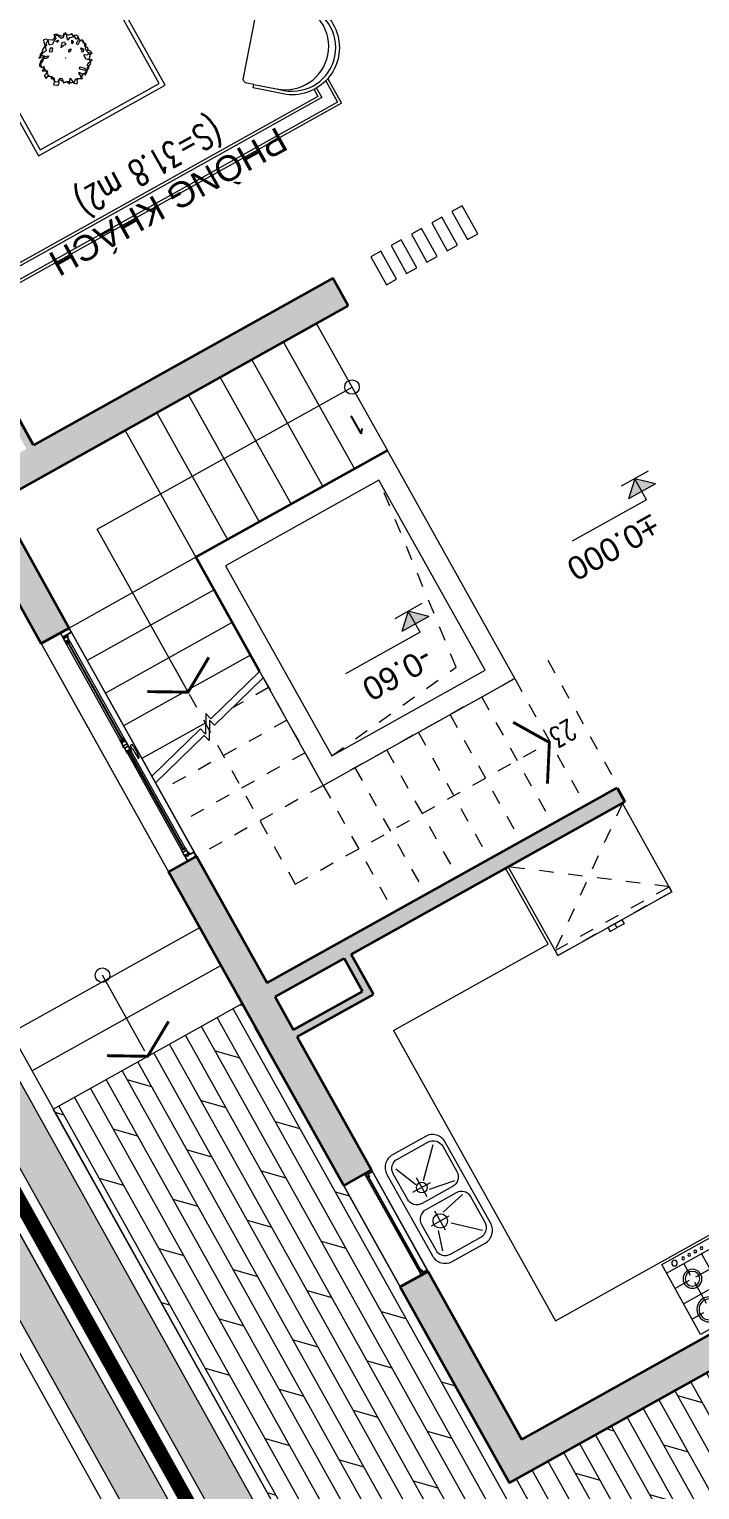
# Model space of a CAD drawing. Header units: millimetres. Extents: x 567980 to 569372, y 2065777 to 2066674.
# Drawn here: x 568976.06 to 568980.68, y 2066348.07 to 2066358.12 of the extents above; entities that cross this region are included whole.
import ezdxf
from ezdxf.enums import TextEntityAlignment as Align

# ---------------------------------------------------------------- set-up
doc = ezdxf.new("R2010")
doc.units = ezdxf.units.MM
for name, pattern in [('CENTER', [3, 1.5, -0.5, 0.5, -0.5]), ('DASHED2', [0.375, 0.25, -0.125]), ('HIDDEN', [0.75, 0.5, -0.25])]:
    doc.linetypes.add(name, pattern=pattern)
for name, color, linetype, lineweight in [('A-DIM', 251, 'Continuous', 15), ('A-HATCH', 251, 'Continuous', 5), ('A-KY HIEU', 34, 'Continuous', 20), ('A-TEXT', 7, 'Continuous', 18), ('A-TUONG', 255, 'Continuous', 35), ('boDnv', 54, 'Continuous', 25), ('E- CHU THICH', 162, 'Continuous', 13), ('E- RANH GIOI', 1, 'CENTER', 13), ('E- THAY', 9, 'Continuous', 20), ('E-Khuat', 251, 'DASHED2', 13), ('E-Manh', 251, 'Continuous', 13), ('E-NoiThat', 32, 'Continuous', 9), ('i_Cay', 114, 'Continuous', 13), ('i_Hatch', 250, 'Continuous', 13), ('i_ThietBi', 32, 'Continuous', 13), ('LD-CUA', 146, 'Continuous', 13), ('LD-THAY', 9, 'Continuous', 13)]:
    doc.layers.add(name, color=color, linetype=linetype, lineweight=lineweight)
doc.layers.add('ChiaLo', color=128, linetype='CENTER')
doc.layers.add('loKBT', color=42, linetype='Continuous')
doc.styles.add('A1-arial', font='arial.ttf')
doc.styles.add('AA - Arial - Regular', font='arial.ttf', dxfattribs={"height": 250})
doc.styles.add('Dim roman', font='romans.shx', dxfattribs={"width": 0.7})

# ---------------------------------------------------------------- blocks, each defined once
blk = doc.blocks.new('NEN')
at = {"layer": 'ChiaLo', "ltscale": 5}
blk.add_lwpolyline([(271.39, -8.819), (290.881, -43.749)], dxfattribs=at)
at = {"layer": 'loKBT'}
for points in [[(282.305, -2.728), (271.39, -8.819), (281.135, -26.284), (292.051, -20.193)], [(271.39, -8.819), (260.474, -14.91), (270.219, -32.375), (281.135, -26.284)]]:
    blk.add_lwpolyline(points, close=True, dxfattribs=at)
blk = doc.blocks.new('BT-01')
at = {"layer": 'loKBT'}
for points in [[(7858502, 979869), (7846008, 979875), (7845999, 959885), (7858492, 959879)], [(7870995, 979863), (7858502, 979869), (7858492, 959879), (7870986, 959873)]]:
    blk.add_lwpolyline(points, close=True, dxfattribs=at)
blk = doc.blocks.new('A$C395E768C')
at = {"layer": 'i_ThietBi'}
for p, q in [((-125, -65.8), (-125, 0)), ((0, -438.6), (0, 0)), ((125, -85.5), (125, 0)), ((-168.9, -109.6), (-250, -109.6)), ((-125, -304.8), (-125, -153.5)), ((100.9, -109.6), (-81.1, -109.6)), ((125, -285.1), (125, -133.8)), ((149.1, -109.6), (250, -109.6)), ((-250, -219.3), (250, -219.3)), ((-149.1, -328.9), (-250, -328.9)), ((-125, -353.1), (-125, -438.6)), ((-100.9, -328.9), (81.1, -328.9)), ((168.9, -328.9), (250, -328.9)), ((-250, -438.6), (250, -438.6)), ((125, -372.8), (125, -438.6))]:
    blk.add_line(p, q, dxfattribs=at)
blk.add_lwpolyline([(250, -500), (250, 0), (-250, 0), (-250, -500)], close=True, dxfattribs=at)
for centre, radius in [((-125, -109.6), 78.9), ((-125, -109.6), 65.8), ((125, -109.6), 59.2), ((125, -109.6), 46.1), ((-125, -328.9), 59.2), ((125, -328.9), 78.9), ((125, -328.9), 65.8), ((-125, -328.9), 46.1), ((-175.4, -469.3), 17.5), ((-114, -469.3), 8.77), ((-70.2, -469.3), 8.77), ((-26.3, -469.3), 8.77), ((17.5, -469.3), 8.77)]:
    blk.add_circle(centre, radius, dxfattribs=at)
blk = doc.blocks.new('A$C33A8190A')
at = {"layer": 'i_ThietBi', "linetype": 'HIDDEN'}
for p, q in [((-900, 40), (0, 700)), ((-900, 700), (0, 40))]:
    blk.add_line(p, q, dxfattribs=at)
at = {"layer": 'i_ThietBi'}
blk.add_lwpolyline([(-900, 700), (0, 700), (0, 0), (-900, 0)], close=True, dxfattribs=at)
at = {"layer": 'i_ThietBi', "linetype": 'HIDDEN'}
for points in [[(-900, 0), (0, 0), (0, 40), (-900, 40)], [(-450, 0), (-505, 0), (-505, -31), (-450, -31)], [(-395, 0), (-395, -31), (-450, -31), (-450, 0)]]:
    blk.add_lwpolyline(points, close=True, dxfattribs=at)
blk = doc.blocks.new('kkkk')
h = blk.add_hatch(color=250)
edge = h.paths.add_edge_path()
edge.add_line((333059, 105337), (333060, 105337))
edge.add_line((333060, 105337), (333060, 105342))
edge.add_line((333060, 105342), (333062, 105342))
edge.add_line((333062, 105342), (333062, 105372))
edge.add_line((333062, 105372), (333028, 105372))
edge.add_line((333028, 105372), (333028, 105387))
edge.add_line((333028, 105387), (333022, 105387))
edge.add_line((333022, 105387), (333022, 105384))
edge.add_line((333022, 105384), (333024, 105384))
edge.add_line((333024, 105384), (333024, 105385))
edge.add_line((333024, 105385), (333026, 105385))
edge.add_line((333026, 105385), (333026, 105378))
edge.add_line((333026, 105378), (333024, 105378))
edge.add_line((333024, 105378), (333024, 105380))
edge.add_line((333024, 105380), (333022, 105380))
edge.add_line((333022, 105380), (333022, 105377))
edge.add_line((333022, 105377), (333026, 105377))
edge.add_line((333026, 105377), (333026, 105372))
edge.add_line((333026, 105372), (332992, 105372))
edge.add_line((332992, 105372), (332992, 105342))
edge.add_line((332992, 105342), (332993, 105342))
edge.add_line((332993, 105342), (332993, 105337))
edge.add_line((332993, 105337), (332995, 105337))
edge.add_line((332995, 105337), (332995, 105342))
edge.add_line((332995, 105342), (333002, 105342))
edge.add_line((333002, 105342), (333002, 105343))
edge.add_line((333002, 105343), (332993, 105343))
edge.add_line((332993, 105343), (332993, 105370))
edge.add_line((332993, 105370), (333007, 105370))
edge.add_arc((333010, 105368), 3.97, 141.5226, 210)
edge.add_line((333007, 105366), (333008, 105366))
edge.add_arc((333010, 105368), 2.47, -390, -150, ccw=False)
edge.add_line((333012, 105366), (333013, 105366))
edge.add_arc((333010, 105368), 3.97, -30, 38.4774)
edge.add_line((333013, 105370), (333040, 105370))
edge.add_arc((333044, 105368), 3.97, 141.5226, 210)
edge.add_line((333040, 105366), (333041, 105366))
edge.add_arc((333044, 105368), 2.47, -390, -150, ccw=False)
edge.add_line((333046, 105366), (333047, 105366))
edge.add_arc((333044, 105368), 3.97, -30, 38.4774)
edge.add_line((333047, 105370), (333060, 105370))
edge.add_line((333060, 105370), (333060, 105343))
edge.add_line((333060, 105343), (333051, 105343))
edge.add_line((333051, 105343), (333051, 105342))
edge.add_line((333051, 105342), (333059, 105342))
edge.add_line((333059, 105342), (333059, 105337))
blk.add_lwpolyline([(333026, 105378), (333026, 105385), (333024, 105385), (333024, 105384), (333022, 105384), (333022, 105387), (333028, 105387), (333028, 105372), (333062, 105372), (333062, 105342), (333060, 105342), (333060, 105337), (333059, 105337), (333059, 105342), (333051, 105342), (333051, 105343), (333060, 105343), (333060, 105370), (333047, 105370, -0.30801), (333047, 105366), (333046, 105366, 1.732051), (333041, 105366), (333040, 105366, -0.30801), (333040, 105370), (333013, 105370, -0.30801), (333013, 105366), (333012, 105366, 1.732051), (333008, 105366), (333007, 105366, -0.30801), (333007, 105370), (332993, 105370), (332993, 105343), (333002, 105343), (333002, 105342), (332995, 105342), (332995, 105337), (332993, 105337), (332993, 105342), (332992, 105342), (332992, 105372), (333026, 105372), (333026, 105377), (333022, 105377), (333022, 105380), (333024, 105380), (333024, 105378)], format="xyb", close=True)
blk = doc.blocks.new('ccccc')
h = blk.add_hatch(color=250)
h.paths.add_polyline_path([(333034, 105325), (333084, 105325), (333084, 105327), (333078, 105327), (333078, 105354), (333084, 105354), (333084, 105355), (333034, 105355), (333034, 105347), (333036, 105347), (333036, 105354), (333052, 105354), (333052, 105327), (333036, 105327), (333036, 105334), (333034, 105334)])
h.paths.add_polyline_path([(333054, 105327), (333054, 105354), (333076, 105354), (333076, 105327)], flags=16)
for p, q in [((333034, 105347), (333036, 105347)), ((333052, 105354), (333052, 105327)), ((333054, 105354), (333054, 105327)), ((333076, 105354), (333076, 105327)), ((333078, 105354), (333078, 105327)), ((333084, 105355), (333084, 105354)), ((333034, 105334), (333036, 105334)), ((333084, 105327), (333084, 105325))]:
    blk.add_line(p, q)
for points in [[(333084, 105355), (333034, 105355), (333034, 105347)], [(333052, 105354), (333036, 105354), (333036, 105347)], [(333076, 105354), (333054, 105354)], [(333084, 105354), (333078, 105354)], [(333034, 105334), (333034, 105325), (333084, 105325)], [(333036, 105334), (333036, 105327), (333052, 105327)], [(333054, 105327), (333076, 105327)], [(333078, 105327), (333084, 105327)]]:
    blk.add_lwpolyline(points)
blk = doc.blocks.new('dasdsd')
at = {"linetype": 'HIDDEN', "ltscale": 0.05}
for p, q in [((-10, -16), (-10, 0)), ((10, 0), (-10, 0)), ((10, -16), (10, 0)), ((-16, -19), (-108, -23)), ((-10, -16), (-15, -19)), ((10, -16), (-10, -16))]:
    blk.add_line(p, q, dxfattribs=at)
for centre, radius, start, end in [((-106, -28), 5.22, 108.2433, 251.7567), ((-41, 287), 327, 258.1752, 278.8996), ((-16, -17), 1.95, 270, 297.1927), ((-10, -18), 1.95, 90, 117.1927), ((10, -26), 10.1, 270, 90)]:
    blk.add_arc(centre, radius, start, end, dxfattribs=at)
blk = doc.blocks.new('fffsf')
h = blk.add_hatch(color=250)
h.paths.add_polyline_path([(333184, 105396), (333134, 105396), (333134, 105394), (333140, 105394), (333140, 105367), (333134, 105367), (333134, 105364), (333119, 105364), (333119, 105361), (333135, 105361), (333135, 105366), (333184, 105366), (333184, 105374), (333182, 105374), (333182, 105367), (333166, 105367), (333166, 105394), (333182, 105394), (333182, 105387), (333184, 105387)])
h.paths.add_polyline_path([(333165, 105394), (333165, 105367), (333142, 105367), (333142, 105394)], flags=16)
for p, q in [((333134, 105396), (333134, 105394)), ((333140, 105394), (333140, 105367)), ((333142, 105394), (333142, 105367)), ((333165, 105394), (333165, 105367)), ((333166, 105394), (333166, 105367)), ((333184, 105387), (333182, 105387)), ((333184, 105374), (333182, 105374))]:
    blk.add_line(p, q)
for points in [[(333184, 105374), (333184, 105366), (333135, 105366), (333135, 105361), (333119, 105361)], [(333134, 105367), (333134, 105364), (333119, 105364), (333119, 105361)], [(333134, 105396), (333184, 105396), (333184, 105387)], [(333134, 105394), (333140, 105394)], [(333140, 105367), (333134, 105367)], [(333142, 105394), (333165, 105394)], [(333165, 105367), (333142, 105367)], [(333166, 105394), (333182, 105394), (333182, 105387)], [(333182, 105374), (333182, 105367), (333166, 105367)]]:
    blk.add_lwpolyline(points)
blk = doc.blocks.new('*U461')
for points in [[(88, 82), (88, 81), (77, 81), (77, 69), (88, 69), (88, 68, 0.240391), (91, 72), (80, 72), (80, 78), (91, 78, 0.240391)], [(847, 82), (847, 81), (858, 81), (858, 69), (847, 69), (847, 68, -0.240391), (844, 72), (855, 72), (855, 78), (844, 78, -0.240391)], [(953, 82), (953, 81), (942, 81), (942, 69), (953, 69), (953, 68, 0.240391), (956, 72), (945, 72), (945, 78), (956, 78, 0.240391)]]:
    blk.add_hatch(color=250).paths.add_polyline_path(points)
for p, q in [((35, 20), (1765, 20)), ((897, 90), (45, 90)), ((897, 90), (88, 90)), ((88, 60), (897, 60)), ((902, 90), (1712, 90)), ((1712, 60), (902, 60))]:
    blk.add_line(p, q)
for points in [[(88, 82), (88, 81), (77, 81), (77, 69), (88, 69), (88, 68, 0.240391), (91, 72), (80, 72), (80, 78), (91, 78, 0.240391)], [(847, 82), (847, 81), (858, 81), (858, 69), (847, 69), (847, 68, -0.240391), (844, 72), (855, 72), (855, 78), (844, 78, -0.240391)], [(953, 82), (953, 81), (942, 81), (942, 69), (953, 69), (953, 68, 0.240391), (956, 72), (945, 72), (945, 78), (956, 78, 0.240391)]]:
    blk.add_lwpolyline(points, format="xyb", close=True)
for points in [[(855, 72), (80, 72), (80, 78), (855, 78)], [(945, 72), (1720, 72), (1720, 78), (945, 78)]]:
    blk.add_lwpolyline(points, close=True)
at = {"rotation": 270}
blk.add_blockref('kkkk', (-105337, 333082), dxfattribs=at)
at = {"xscale": -1}
for name, p, rotation in [('ccccc', (333122, -105265), 359.9999999999902), ('fffsf', (-332231, 105456), 180.0000000001608), ('kkkk', (107137, 333082), 90)]:
    blk.add_blockref(name, p, dxfattribs=dict(at, rotation=rotation))
for p in [(-332187, -105265), (-331322, -105265)]:
    blk.add_blockref('ccccc', p)
at = {"xscale": -0.8000000000000002, "yscale": 0.8, "zscale": 0.8}
blk.add_blockref('dasdsd', (927, 60), dxfattribs=at)
blk = doc.blocks.new('cotxaytho')
at = {"layer": 'A-KY HIEU'}
h = blk.add_hatch(color=256, dxfattribs=at)
h.paths.add_polyline_path([(200, 188), (0, 188), (0, 0)])
h.paths.add_polyline_path([(0, 188), (-200, 188), (0, 0)])
for p, q in [((0, 312), (0, 0)), ((0, 312), (1100, 312)), ((-200, 188), (0, 0)), ((-200, 188), (200, 188)), ((-200, 0), (200, 0)), ((0, 0), (200, 188))]:
    blk.add_line(p, q, dxfattribs=at)
at = {"color": 6, "style": 'A1-arial'}
blk.add_attdef('-0.050', (35, 402), '', height=250, dxfattribs=at)
blk = doc.blocks.new('CR')
at = {"layer": 'i_ThietBi', "ltscale": 0.5}
for p, q in [((7158371, 838004), (7158534, 837855)), ((7158637, 837855), (7158679, 837993)), ((7158592, 837879), (7158592, 837729)), ((7158525, 837805), (7158664, 837805)), ((7158371, 837721), (7158545, 837763)), ((7158550, 837577), (7158368, 837611)), ((7158591, 837616), (7158591, 837466)), ((7158556, 837505), (7158379, 837322)), ((7158524, 837542), (7158663, 837542)), ((7158618, 837507), (7158685, 837345))]:
    blk.add_line(p, q, dxfattribs=at)
for points in [[(7158297, 837989), (7158297, 837347, 0.414214), (7158397, 837247), (7158657, 837247, 0.414214), (7158757, 837347), (7158757, 837989, 0.414214), (7158657, 838089), (7158397, 838089, 0.414214)], [(7158327, 837964), (7158327, 837764, 0.414214), (7158402, 837689), (7158642, 837689, 0.414214), (7158717, 837764), (7158717, 837964, 0.414214), (7158642, 838039), (7158402, 838039, 0.414214)], [(7158327, 837564, -0.414214), (7158402, 837639), (7158642, 837639, -0.414214), (7158717, 837564), (7158717, 837364, -0.414214), (7158642, 837289), (7158402, 837289, -0.414214), (7158327, 837364)]]:
    blk.add_lwpolyline(points, format="xyb", close=True, dxfattribs=at)
for centre, radius in [((7158592, 837805), 50), ((7158591, 837542), 37.5)]:
    blk.add_circle(centre, radius, dxfattribs=at)
blk = doc.blocks.new('sf2')
at = {"layer": 'E-NoiThat'}
for p, q in [((-123895509, 101808394), (-123895509, 101809394)), ((-123895479, 101808424), (-123895479, 101809364)), ((-123894539, 101809364), (-123894539, 101808424)), ((-123894509, 101809394), (-123894509, 101808394)), ((-123895054, 101809032), (-123895041, 101809048)), ((-123895041, 101809048), (-123895023, 101809057)), ((-123895036, 101809048), (-123895031, 101809059)), ((-123895033, 101809043), (-123895036, 101809048)), ((-123895031, 101809059), (-123895018, 101809067)), ((-123895023, 101809057), (-123895012, 101809057)), ((-123895018, 101809067), (-123895007, 101809070)), ((-123895012, 101809057), (-123894992, 101809044)), ((-123895007, 101809070), (-123895010, 101809048)), ((-123895010, 101809048), (-123895008, 101809044)), ((-123894982, 101809043), (-123894958, 101809060)), ((-123894958, 101809060), (-123894952, 101809055)), ((-123894953, 101809053), (-123894950, 101809068)), ((-123894947, 101809022), (-123894953, 101809053)), ((-123894952, 101809055), (-123894942, 101809050)), ((-123894950, 101809068), (-123894929, 101809076)), ((-123894942, 101809050), (-123894930, 101809045)), ((-123894930, 101809045), (-123894929, 101809032)), ((-123894929, 101809076), (-123894924, 101809060)), ((-123894924, 101809060), (-123894922, 101809053)), ((-123894922, 101809053), (-123894919, 101809031)), ((-123895165, 101808934), (-123895162, 101808944)), ((-123895162, 101808944), (-123895144, 101808946)), ((-123895157, 101808940), (-123895148, 101808946)), ((-123895148, 101808978), (-123895142, 101808993)), ((-123895144, 101808963), (-123895148, 101808978)), ((-123895148, 101808959), (-123895147, 101808961)), ((-123895148, 101808954), (-123895148, 101808959)), ((-123895148, 101808946), (-123895148, 101808954)), ((-123895147, 101808977), (-123895127, 101808970)), ((-123895147, 101808961), (-123895147, 101808977)), ((-123895134, 101808953), (-123895144, 101808963)), ((-123895144, 101808946), (-123895118, 101808930)), ((-123895142, 101808993), (-123895129, 101808998)), ((-123895126, 101808950), (-123895134, 101808953)), ((-123895129, 101808998), (-123895119, 101808992)), ((-123895127, 101808982), (-123895119, 101809006)), ((-123895127, 101808970), (-123895127, 101808982)), ((-123895116, 101808945), (-123895126, 101808950)), ((-123895124, 101809012), (-123895119, 101809016)), ((-123895119, 101809006), (-123895124, 101809012)), ((-123895119, 101809016), (-123895106, 101809017)), ((-123895119, 101808992), (-123895106, 101808994)), ((-123895118, 101808930), (-123895116, 101808945)), ((-123895106, 101809017), (-123895095, 101809018)), ((-123895106, 101808994), (-123895092, 101808999)), ((-123895103, 101808963), (-123895098, 101808976)), ((-123895092, 101808955), (-123895103, 101808963)), ((-123895098, 101808976), (-123895097, 101808978)), ((-123895097, 101808978), (-123895086, 101808960)), ((-123895095, 101809018), (-123895085, 101809029)), ((-123895092, 101808999), (-123895072, 101808993)), ((-123895086, 101808960), (-123895092, 101808955)), ((-123895087, 101809042), (-123895069, 101809043)), ((-123895085, 101809028), (-123895087, 101809042)), ((-123895085, 101809029), (-123895080, 101809032)), ((-123895080, 101809012), (-123895085, 101809028)), ((-123895080, 101809032), (-123895064, 101809037)), ((-123895075, 101808997), (-123895080, 101809012)), ((-123895072, 101808993), (-123895075, 101808997)), ((-123895069, 101809043), (-123895057, 101809022)), ((-123895064, 101809037), (-123895054, 101809032)), ((-123895057, 101809022), (-123895041, 101809024)), ((-123895052, 101808973), (-123895045, 101808992)), ((-123895034, 101808975), (-123895052, 101808973)), ((-123895045, 101808992), (-123895028, 101808995)), ((-123895041, 101809024), (-123895033, 101809043)), ((-123895007, 101808970), (-123895034, 101808975)), ((-123895028, 101808995), (-123895007, 101808970)), ((-123895014, 101809024), (-123895017, 101809017)), ((-123895017, 101809017), (-123895006, 101809014)), ((-123894999, 101809024), (-123895014, 101809024)), ((-123895008, 101809044), (-123894994, 101809036)), ((-123895006, 101809014), (-123894999, 101809024)), ((-123894994, 101809036), (-123894966, 101809017)), ((-123894992, 101809044), (-123894982, 101809043)), ((-123894966, 101809017), (-123894947, 101809022)), ((-123894957, 101808993), (-123894940, 101809002)), ((-123894941, 101808973), (-123894957, 101808993)), ((-123894925, 101808986), (-123894941, 101808973)), ((-123894940, 101809002), (-123894925, 101808986)), ((-123894929, 101809032), (-123894929, 101809030)), ((-123894929, 101809030), (-123894909, 101809028)), ((-123894919, 101809031), (-123894908, 101808999)), ((-123894909, 101809028), (-123894893, 101809021)), ((-123894908, 101808999), (-123894893, 101808999)), ((-123894865, 101808976), (-123894906, 101808962)), ((-123894906, 101808962), (-123894898, 101808955)), ((-123894898, 101808955), (-123894886, 101808953)), ((-123894893, 101809021), (-123894877, 101809003)), ((-123894893, 101808999), (-123894883, 101809002)), ((-123894886, 101808953), (-123894872, 101808960)), ((-123894883, 101809002), (-123894839, 101808980)), ((-123894857, 101808998), (-123894880, 101808975)), ((-123894880, 101808975), (-123894865, 101808959)), ((-123894877, 101809003), (-123894857, 101808998)), ((-123894872, 101808960), (-123894862, 101808965)), ((-123894839, 101808980), (-123894865, 101808976)), ((-123894865, 101808959), (-123894851, 101808949)), ((-123894862, 101808965), (-123894838, 101808956)), ((-123894851, 101808949), (-123894831, 101808941)), ((-123894838, 101808956), (-123894820, 101808937)), ((-123895175, 101808849), (-123895165, 101808862)), ((-123895175, 101808829), (-123895175, 101808849)), ((-123895171, 101808904), (-123895165, 101808915)), ((-123895162, 101808893), (-123895171, 101808904)), ((-123895170, 101808877), (-123895158, 101808891)), ((-123895160, 101808866), (-123895170, 101808877)), ((-123895166, 101808923), (-123895163, 101808929)), ((-123895162, 101808909), (-123895166, 101808923)), ((-123895158, 101808924), (-123895165, 101808934)), ((-123895165, 101808915), (-123895158, 101808924)), ((-123895165, 101808862), (-123895148, 101808871)), ((-123895163, 101808929), (-123895160, 101808935)), ((-123895163, 101808831), (-123895152, 101808856)), ((-123895158, 101808900), (-123895162, 101808909)), ((-123895150, 101808877), (-123895162, 101808893)), ((-123895160, 101808935), (-123895157, 101808940)), ((-123895152, 101808856), (-123895160, 101808866)), ((-123895158, 101808891), (-123895158, 101808900)), ((-123895148, 101808871), (-123895150, 101808877)), ((-123895124, 101808851), (-123895140, 101808840)), ((-123895132, 101808895), (-123895135, 101808891)), ((-123895135, 101808891), (-123895135, 101808878)), ((-123895135, 101808878), (-123895127, 101808869)), ((-123895127, 101808901), (-123895132, 101808895)), ((-123895123, 101808890), (-123895127, 101808901)), ((-123895127, 101808869), (-123895121, 101808871)), ((-123895123, 101808890), (-123895126, 101808886)), ((-123895121, 101808871), (-123895126, 101808886)), ((-123895119, 101808842), (-123895124, 101808851)), ((-123895048, 101808930), (-123895062, 101808929)), ((-123895062, 101808929), (-123895054, 101808916)), ((-123895054, 101808916), (-123895039, 101808916)), ((-123895039, 101808916), (-123895048, 101808930)), ((-123895002, 101808891), (-123895003, 101808891)), ((-123895002, 101808891), (-123895002, 101808893)), ((-123895002, 101808891), (-123895002, 101808890)), ((-123895002, 101808891), (-123895000, 101808891)), ((-123894839, 101808843), (-123894852, 101808827)), ((-123894816, 101808893), (-123894849, 101808876)), ((-123894849, 101808876), (-123894823, 101808855)), ((-123894826, 101808914), (-123894844, 101808912)), ((-123894844, 101808912), (-123894836, 101808904)), ((-123894839, 101808889), (-123894841, 101808869)), ((-123894841, 101808869), (-123894838, 101808839)), ((-123894834, 101808906), (-123894839, 101808889)), ((-123894831, 101808840), (-123894839, 101808843)), ((-123894836, 101808904), (-123894816, 101808893)), ((-123894825, 101808921), (-123894834, 101808906)), ((-123894831, 101808941), (-123894825, 101808921)), ((-123894818, 101808930), (-123894826, 101808914)), ((-123894823, 101808855), (-123894813, 101808859)), ((-123894820, 101808937), (-123894818, 101808930)), ((-123894813, 101808859), (-123894815, 101808841)), ((-123895147, 101808840), (-123895175, 101808829)), ((-123895153, 101808819), (-123895163, 101808831)), ((-123895155, 101808791), (-123895144, 101808801)), ((-123895119, 101808785), (-123895155, 101808791)), ((-123895140, 101808803), (-123895153, 101808819)), ((-123895140, 101808840), (-123895147, 101808840)), ((-123895144, 101808801), (-123895127, 101808810)), ((-123895137, 101808787), (-123895140, 101808803)), ((-123895134, 101808775), (-123895137, 101808787)), ((-123895101, 101808759), (-123895134, 101808775)), ((-123895127, 101808810), (-123895118, 101808816)), ((-123895122, 101808831), (-123895119, 101808842)), ((-123895118, 101808816), (-123895122, 101808831)), ((-123895106, 101808776), (-123895119, 101808785)), ((-123895114, 101808761), (-123895106, 101808776)), ((-123895096, 101808746), (-123895114, 101808761)), ((-123895093, 101808749), (-123895101, 101808759)), ((-123895085, 101808757), (-123895096, 101808746)), ((-123895087, 101808743), (-123895093, 101808749)), ((-123895083, 101808738), (-123895087, 101808743)), ((-123895083, 101808766), (-123895085, 101808757)), ((-123895057, 101808790), (-123895083, 101808766)), ((-123895082, 101808737), (-123895072, 101808757)), ((-123895072, 101808757), (-123895054, 101808770)), ((-123895048, 101808780), (-123895057, 101808790)), ((-123895054, 101808770), (-123895048, 101808780)), ((-123895046, 101808745), (-123895048, 101808735)), ((-123895036, 101808760), (-123895046, 101808745)), ((-123895030, 101808753), (-123895036, 101808760)), ((-123895033, 101808712), (-123895030, 101808753)), ((-123894960, 101808755), (-123894966, 101808712)), ((-123894937, 101808723), (-123894960, 101808755)), ((-123894934, 101808743), (-123894942, 101808738)), ((-123894930, 101808745), (-123894937, 101808723)), ((-123894932, 101808743), (-123894934, 101808743)), ((-123894912, 101808748), (-123894932, 101808743)), ((-123894922, 101808748), (-123894930, 101808745)), ((-123894906, 101808750), (-123894922, 101808748)), ((-123894911, 101808753), (-123894912, 101808748)), ((-123894903, 101808786), (-123894911, 101808780)), ((-123894911, 101808780), (-123894908, 101808770)), ((-123894899, 101808775), (-123894911, 101808753)), ((-123894908, 101808770), (-123894906, 101808750)), ((-123894886, 101808782), (-123894903, 101808786)), ((-123894891, 101808781), (-123894899, 101808775)), ((-123894878, 101808775), (-123894891, 101808781)), ((-123894877, 101808761), (-123894886, 101808782)), ((-123894859, 101808782), (-123894878, 101808775)), ((-123894865, 101808752), (-123894877, 101808761)), ((-123894857, 101808758), (-123894865, 101808752)), ((-123894844, 101808816), (-123894864, 101808809)), ((-123894864, 101808809), (-123894851, 101808785)), ((-123894855, 101808828), (-123894860, 101808816)), ((-123894860, 101808816), (-123894855, 101808805)), ((-123894855, 101808805), (-123894859, 101808782)), ((-123894839, 101808771), (-123894857, 101808758)), ((-123894838, 101808839), (-123894855, 101808828)), ((-123894852, 101808827), (-123894844, 101808816)), ((-123894851, 101808785), (-123894839, 101808771)), ((-123894815, 101808834), (-123894831, 101808840)), ((-123894815, 101808841), (-123894815, 101808834)), ((-123895065, 101808737), (-123895083, 101808738)), ((-123895064, 101808723), (-123895082, 101808737)), ((-123895054, 101808741), (-123895065, 101808737)), ((-123895048, 101808735), (-123895064, 101808723)), ((-123895035, 101808725), (-123895054, 101808741)), ((-123895020, 101808718), (-123895035, 101808725)), ((-123895025, 101808717), (-123895033, 101808712)), ((-123895007, 101808726), (-123895025, 101808717)), ((-123895004, 101808729), (-123895020, 101808718)), ((-123894997, 101808721), (-123895007, 101808726)), ((-123894989, 101808731), (-123895004, 101808729)), ((-123894991, 101808707), (-123894997, 101808721)), ((-123894984, 101808697), (-123894991, 101808707)), ((-123894974, 101808719), (-123894989, 101808731)), ((-123894974, 101808705), (-123894984, 101808697)), ((-123894952, 101808723), (-123894974, 101808719)), ((-123894966, 101808712), (-123894974, 101808705)), ((-123894942, 101808738), (-123894952, 101808723)), ((-123894509, 101808394), (-123895509, 101808394)), ((-123894539, 101808424), (-123895479, 101808424)), ((-123896509, 101807887), (-123896509, 101807694)), ((-123896489, 101807881), (-123896489, 101807714)), ((-123896409, 101807868), (-123896409, 101807794)), ((-123896389, 101807868), (-123896389, 101807814)), ((-123896409, 101807794), (-123893609, 101807794)), ((-123896389, 101807814), (-123893629, 101807814)), ((-123896509, 101807694), (-123893509, 101807694)), ((-123896489, 101807714), (-123893529, 101807714))]:
    blk.add_line(p, q, dxfattribs=at)
blk.add_lwpolyline([(-123896433, 101808558), (-123896449, 101808577), (-123896609, 101808441, 1), (-123896188, 101807946), (-123896028, 101808082), (-123896044, 101808101), (-123896006, 101808133, 0.414214), (-123896003, 101808175), (-123896352, 101808587, 0.414214), (-123896395, 101808590)], format="xyb", close=True, dxfattribs=at)
for points in [[(-123896166, 101807997), (-123896204, 101807965, -1), (-123896593, 101808422), (-123896555, 101808454)], [(-123896044, 101808101), (-123896166, 101807997, -1), (-123896555, 101808454)]]:
    blk.add_lwpolyline(points, format="xyb", dxfattribs=at)
blk = doc.blocks.new('SFFSF')
h = blk.add_hatch(color=250)
h.paths.add_polyline_path([(339647, 104917), (339647, 104892), (339678, 104892), (339678, 104899), (339675, 104899, 1), (339675, 104897), (339677, 104897), (339677, 104893), (339663, 104893), (339663, 104916), (339677, 104916), (339677, 104912), (339675, 104912, 1), (339675, 104911), (339678, 104911), (339678, 104917)])
h.paths.add_polyline_path([(339648, 104916), (339662, 104916), (339662, 104893), (339648, 104893)], flags=16)
blk.add_lwpolyline([(339663, 104893), (339663, 104916), (339677, 104916), (339677, 104912), (339675, 104912, 1), (339675, 104911), (339678, 104911), (339678, 104917), (339647, 104917), (339647, 104892), (339678, 104892), (339678, 104899), (339675, 104899, 1), (339675, 104897), (339677, 104897), (339677, 104893)], format="xyb", close=True)
blk.add_lwpolyline([(339662, 104893), (339662, 104916), (339648, 104916), (339648, 104893)], close=True)
blk = doc.blocks.new('DDDDA')
blk.add_hatch(color=250).paths.add_polyline_path([(339344, 104971), (339344, 104969), (339333, 104969), (339333, 104958), (339344, 104958), (339344, 104957, 0.240391), (339347, 104961), (339336, 104961), (339336, 104967), (339347, 104967, 0.240391)])
blk.add_lwpolyline([(339344, 104971), (339344, 104969), (339333, 104969), (339333, 104958), (339344, 104958), (339344, 104957, 0.240391), (339347, 104961), (339336, 104961), (339336, 104967), (339347, 104967, 0.240391)], format="xyb", close=True)
blk = doc.blocks.new('*U496')
for points in [[(22, 22), (0, 22), (0, 28), (1, 28), (1, 23), (18, 23), (18, 63), (9, 63), (9, 72), (5, 74), (5, 83), (9, 86), (9, 93), (1, 93), (1, 89), (0, 89), (0, 94), (10, 94), (10, 93), (10, 91), (10, 82), (9, 82), (9, 84), (6, 82), (6, 75), (9, 73), (9, 75), (10, 75), (10, 64), (19, 64), (19, 23), (22, 23)], [(1045, 22), (1067, 22), (1067, 28), (1065, 28), (1065, 23), (1049, 23), (1049, 63), (1058, 63), (1058, 72), (1062, 74), (1062, 83), (1058, 86), (1058, 93), (1065, 93), (1065, 89), (1067, 89), (1067, 94), (1057, 94), (1057, 93), (1057, 91), (1057, 82), (1058, 82), (1058, 84), (1060, 82), (1060, 75), (1058, 73), (1058, 75), (1057, 75), (1057, 64), (1048, 64), (1048, 23), (1045, 23)]]:
    blk.add_hatch(color=250).paths.add_polyline_path(points)
for p, q in [((10, 94), (1057, 94)), ((22, 22), (1045, 22))]:
    blk.add_line(p, q)
for points in [[(9, 93), (9, 86), (5, 83), (5, 74), (9, 72), (9, 63), (18, 63), (18, 23), (1, 23), (1, 28), (0, 28), (0, 22), (22, 22), (22, 23), (19, 23), (19, 64), (10, 64), (10, 75), (9, 75), (9, 73), (6, 75), (6, 82), (9, 84), (9, 82), (10, 82), (10, 93), (10, 93), (10, 94), (0, 94), (0, 89), (1, 89), (1, 93), (9, 93)], [(1058, 93), (1058, 86), (1062, 83), (1062, 74), (1058, 72), (1058, 63), (1049, 63), (1049, 23), (1065, 23), (1065, 28), (1067, 28), (1067, 22), (1045, 22), (1045, 23), (1048, 23), (1048, 64), (1057, 64), (1057, 75), (1058, 75), (1058, 73), (1060, 75), (1060, 82), (1058, 84), (1058, 82), (1057, 82), (1057, 93), (1057, 93), (1057, 94), (1067, 94), (1067, 89), (1065, 89), (1065, 93), (1058, 93)]]:
    blk.add_lwpolyline(points)
blk.add_lwpolyline([(1031, 76), (36, 76), (36, 82), (1031, 82)], close=True)
at = {"xscale": -1, "rotation": 180}
blk.add_blockref('SFFSF', (-339635, 104983), dxfattribs=at)
blk.add_blockref('DDDDA', (-339300, -104885))
at = {"xscale": -1}
blk.add_blockref('DDDDA', (340366, -104885), dxfattribs=at)
at = {"rotation": 180}
blk.add_blockref('SFFSF', (340701, 104983), dxfattribs=at)
blk = doc.blocks.new('TANG 1 BT1')
at = {"layer": 'A-HATCH'}
h = blk.add_hatch(color=256, dxfattribs=at)
h.dxf.hatch_style = 1
h.paths.add_polyline_path([(7158834, 839217), (7158834, 837892), (7159054, 837892), (7159054, 839437), (7153914, 839437), (7153914, 839217)])
h.paths.add_polyline_path([(7150554, 839437), (7150554, 838369), (7150774, 838369), (7150774, 839217), (7151514, 839217), (7151514, 839437)])
h.paths.add_polyline_path([(7150774, 836569), (7150554, 836569), (7150554, 835617), (7151104, 835617), (7151104, 835319), (7151324, 835319), (7151324, 835617), (7152824, 835617), (7152824, 833427), (7152714, 833427), (7152714, 833317), (7152934, 833317), (7152934, 835727), (7150774, 835727)])
h.paths.add_polyline_path([(7151324, 834519), (7151104, 834519), (7151104, 832827), (7151324, 832827), (7151324, 833317), (7151914, 833317), (7151914, 833427), (7151324, 833427)])
h.paths.add_polyline_path([(7158834, 835617), (7158834, 834617), (7159054, 834617), (7159054, 835947), (7159054, 837092), (7158834, 837092), (7158834, 836042), (7158234, 836042), (7158234, 835727), (7156074, 835727), (7156074, 835617)])
h.paths.add_polyline_path([(7158834, 835727), (7158289, 835727), (7158289, 835987), (7158834, 835987)], flags=16)
h.paths.add_polyline_path([(7158434, 831597), (7158434, 831392), (7158834, 831392), (7158834, 827617), (7158354, 827617), (7158354, 827397), (7159054, 827397), (7159054, 832817), (7158834, 832817), (7158834, 831817), (7156074, 831817), (7156074, 831597)])
h.paths.add_polyline_path([(7158834, 831597), (7158834, 831447), (7158489, 831447), (7158489, 831597)], flags=16)
h.paths.add_polyline_path([(7152934, 831707), (7152934, 831817), (7151324, 831817), (7151324, 831927), (7151104, 831927), (7151104, 831817), (7150554, 831817), (7150554, 830867), (7150774, 830867), (7150774, 831707)])
h.paths.add_polyline_path([(7150554, 828527), (7150774, 828527), (7150774, 830067), (7150554, 830067)])
h.paths.add_polyline_path([(7151704, 827397), (7152404, 827397), (7152404, 827617), (7150774, 827617), (7150774, 827727), (7150554, 827727), (7150554, 827617), (7150554, 827397), (7151404, 827397), (7151404, 827397)])
h.paths.add_polyline_path([(7154605, 827617), (7154605, 827397), (7155304, 827397), (7155304, 827397), (7155604, 827397), (7156654, 827397), (7156654, 827617)])
h.paths.add_polyline_path([(7150304, 831817), (7150304, 831197), (7150554, 831197), (7150554, 831307), (7150414, 831307), (7150414, 831707), (7150554, 831707), (7150554, 831817)])
h.paths.add_polyline_path([(7150304, 836228), (7150304, 835617), (7150554, 835617), (7150554, 835727), (7150414, 835727), (7150414, 836118), (7150554, 836118), (7150554, 836228)])
at = {"layer": 'A-TUONG'}
for p, q in [((7159054, 839437), (7153914, 839437)), ((7159054, 837892), (7159054, 839437)), ((7158834, 839217), (7153914, 839217)), ((7158834, 837892), (7158834, 839217)), ((7158834, 837892), (7159054, 837892)), ((7158834, 837092), (7159054, 837092)), ((7158834, 836042), (7158834, 837092)), ((7159054, 835837), (7159054, 837087)), ((7158834, 836042), (7158234, 836042)), ((7158234, 836042), (7158234, 835727)), ((7158834, 835987), (7158289, 835987)), ((7158289, 835987), (7158289, 835727)), ((7158834, 835727), (7158834, 835987)), ((7159054, 835947), (7159054, 834617)), ((7156074, 835617), (7156074, 835727)), ((7158234, 835727), (7156074, 835727)), ((7158834, 835727), (7158289, 835727)), ((7158834, 835617), (7156074, 835617)), ((7158834, 834617), (7158834, 835617)), ((7158834, 834617), (7159054, 834617)), ((7157834, 833718), (7157834, 832817)), ((7157834, 832817), (7156324, 832817)), ((7158834, 831817), (7158834, 832817)), ((7158834, 832817), (7159054, 832817)), ((7159054, 827397), (7159054, 832817)), ((7158834, 831817), (7156074, 831817)), ((7156074, 831817), (7156074, 831597)), ((7156074, 831597), (7158434, 831597)), ((7158434, 831597), (7158434, 831392))]:
    blk.add_line(p, q, dxfattribs=at)
at = {"layer": 'E- CHU THICH'}
for points in [[(7159799, 835617), (7159799, 835017)], [(7157834, 833769), (7158286, 833890), (7158299, 833842), (7158370, 833964), (7158383, 833916), (7158834, 834037)], [(7157834, 833718), (7158286, 833839), (7158299, 833791), (7158370, 833913), (7158383, 833865), (7158834, 833986)], [(7158334, 833602), (7158334, 832317), (7156324, 832317)]]:
    blk.add_lwpolyline(points, dxfattribs=at)
at = {"layer": 'E- CHU THICH', "const_width": 20}
blk.add_lwpolyline([(7158577, 833462), (7158334, 833602), (7158334, 833602), (7158334, 833602), (7158092, 833462)], dxfattribs=at)
at = {"layer": 'E- CHU THICH'}
for centre in [(7159799, 835017), (7156324, 832317)]:
    blk.add_circle(centre, 50, dxfattribs=at)
at = {"layer": 'E- THAY'}
for p, q in [((7158834, 832817), (7158834, 834617)), ((7159054, 832817), (7159054, 834617)), ((7158330, 833845), (7158834, 833845)), ((7157834, 833588), (7158834, 833588)), ((7157834, 833331), (7158834, 833331)), ((7157834, 833074), (7158834, 833074)), ((7156324, 831817), (7156324, 832817)), ((7156584, 831817), (7156584, 832817)), ((7156834, 831817), (7156834, 832817)), ((7157084, 831817), (7157084, 832817)), ((7157334, 831817), (7157334, 832817)), ((7157584, 831817), (7157584, 832817)), ((7157834, 832817), (7158834, 832817)), ((7157834, 831817), (7157834, 832817))]:
    blk.add_line(p, q, dxfattribs=at)
for points in [[(7158834, 837892), (7159054, 837892), (7159054, 837092), (7158834, 837092)], [(7156324, 832817), (7157834, 832817), (7157834, 834617), (7156324, 834617)], [(7156474, 832967), (7157684, 832967), (7157684, 834467), (7156474, 834467)]]:
    blk.add_lwpolyline(points, close=True, dxfattribs=at)
at = {"layer": 'E-Khuat', "ltscale": 2}
for p, q in [((7156064, 834617), (7156064, 835617)), ((7156324, 834617), (7156324, 835617)), ((7156584, 834617), (7156584, 835617)), ((7156834, 834617), (7156834, 835617)), ((7157084, 834617), (7157084, 835617)), ((7157334, 834617), (7157334, 835617)), ((7157584, 834617), (7157584, 835617)), ((7157834, 834617), (7157834, 835617)), ((7156324, 834617), (7157834, 834617)), ((7157834, 834617), (7158834, 834617)), ((7157834, 833769), (7157834, 834617)), ((7157834, 834359), (7158834, 834359)), ((7157834, 834102), (7158834, 834102)), ((7157834, 833845), (7158118, 833845))]:
    blk.add_line(p, q, dxfattribs=at)
at = {"layer": 'E-Khuat', "ltscale": 2, "const_width": 20}
blk.add_lwpolyline([(7156480, 835359), (7156330, 835117), (7156330, 835117), (7156330, 835117), (7156480, 834874)], dxfattribs=at)
at = {"layer": 'E-Khuat', "ltscale": 2}
for points in [[(7158334, 833419), (7158334, 835117), (7156330, 835117)], [(7157684, 834467), (7156638, 834352), (7156474, 832967)]]:
    blk.add_lwpolyline(points, dxfattribs=at)
at = {"layer": 'i_ThietBi', "ltscale": 0.5}
for p, q in [((7158234, 838617), (7156074, 838617)), ((7158234, 836327), (7158234, 838617)), ((7158234, 836327), (7157015, 836327)), ((7157015, 836327), (7157015, 835727))]:
    blk.add_line(p, q, dxfattribs=at)
for points in [[(7155054, 831817), (7155054, 831597), (7155134, 831597), (7155134, 831817)], [(7155214, 831817), (7155214, 831597), (7155294, 831597), (7155294, 831817)], [(7155374, 831817), (7155374, 831597), (7155454, 831597), (7155454, 831817)], [(7155534, 831817), (7155534, 831597), (7155614, 831597), (7155614, 831817)], [(7155694, 831817), (7155694, 831597), (7155774, 831597), (7155774, 831817)]]:
    blk.add_lwpolyline(points, close=True, dxfattribs=at)
at = {"layer": 'A-KY HIEU'}
ref = blk.add_blockref('cotxaytho', (7156738, 833854), dxfattribs=dict(at, xscale=0.5333333333255725, yscale=0.5333333333255725, zscale=0.5333333333255725))
ref.add_attrib('-0.050', '-0.60', dxfattribs={"layer": 'A-TEXT', "color": 6, "height": 160, "rotation": 359.9966, "style": 'A1-arial'}).set_placement((7156757, 834068), align=Align.BOTTOM_LEFT)
ref = blk.add_blockref('cotxaytho', (7154931, 833817), dxfattribs=dict(at, xscale=0.5333333333255725, yscale=0.5333333333255725, zscale=0.5333333333255725))
ref.add_attrib('-0.050', '%%p0.000', dxfattribs={"layer": 'A-TEXT', "color": 6, "height": 160, "rotation": 359.9966, "style": 'A1-arial'}).set_placement((7154950, 834032), align=Align.BOTTOM_LEFT)
at = {"layer": 'A-TUONG'}
blk.add_blockref('CR', (0, -176), dxfattribs=at)
at = {"layer": 'E- THAY', "xscale": -1, "rotation": 180}
blk.add_blockref('sf2', (131051943, 102638268), dxfattribs=at)
at = {"layer": 'i_ThietBi', "ltscale": 0.5, "xscale": -1.100000000000001, "yscale": 1.100000000000001, "zscale": 1.1}
blk.add_blockref('A$C395E768C', (7157132, 839185), dxfattribs=at)
at = {"layer": 'i_ThietBi', "ltscale": 0.5, "xscale": -1, "rotation": 180}
blk.add_blockref('A$C33A8190A', (7156994, 836427), dxfattribs=at)
at = {"layer": 'LD-CUA', "xscale": 0.7500000000001072, "yscale": 0.7500000000001072, "zscale": 0.7500000000001072, "rotation": 270}
blk.add_blockref('*U496', (7158818, 837892), dxfattribs=at)
at = {"layer": 'LD-CUA', "xscale": -0.9999999999999998, "rotation": 270}
blk.add_blockref('*U461', (7158814, 832817), dxfattribs=at)
at = {"layer": 'A-TEXT', "style": 'Dim roman', "width": 0.7}
for s, height, p in [('1', 140, (7156420, 832557)), ('(S=31.8 m2)', 175, (7156807, 830311))]:
    blk.add_text(s, height=height, rotation=359.9966, dxfattribs=at).set_placement(p, align=Align.MIDDLE_CENTER)
at = {"layer": 'A-TEXT', "style": 'AA - Arial - Regular'}
blk.add_text('PHÒNG KHÁCH', height=175, rotation=359.9966, dxfattribs=at).set_placement((7156807, 830585), align=Align.MIDDLE_CENTER)
at = {"layer": 'E-Khuat', "ltscale": 2, "style": 'Dim roman', "width": 0.7}
blk.add_text('23', height=140, rotation=359.9966, dxfattribs=at).set_placement((7156218, 835109), align=Align.MIDDLE_CENTER)
blk = doc.blocks.new('mb-cay40')
at = {"color": 0, "linetype": 'ByBlock'}
for centre, radius, start, end in [((-554, 556), 69.9, 25.4537, 116.6852), ((-522, 648), 69.9, 205.4537, 296.6852), ((-427, 694), 54.1, 146.8151, 244.0193), ((-496, 675), 54.1, 326.8151, 64.0193), ((-390, 597), 66.9, 168.8066, 257.6391), ((-470, 545), 66.9, 348.8066, 77.6391), ((-300, 710), 100, 149.4737, 231.7586), ((-448, 683), 100, 329.4737, 51.7586), ((-231, 779), 98.1, 192.306, 259.6849), ((-344, 662), 98.1, 12.306, 79.6849), ((-148, 638), 79.7, 145.5248, 220.8327), ((-273, 631), 79.7, 325.5248, 40.8327), ((-136, 737), 62.9, 125.4093, 202.7101), ((-231, 764), 62.9, 305.4093, 22.7101), ((16, 684), 137, 133.8117, 194.3077), ((-211, 749), 137, 313.8117, 14.3077), ((113, 711), 137, 163.4642, 212.7906), ((49, 562), 68.8, 103.8914, 198.9039), ((-134, 676), 137, 343.4642, 32.7906), ((-33, 607), 68.8, 283.8914, 18.9039), ((138, 616), 80.6, 104.1004, 168.465), ((40, 710), 80.6, 284.1004, 348.465), ((230, 506), 141, 100.3005, 160.4476), ((72, 692), 141, 280.3005, 340.4476), ((-680, 301), 102, 69.7201, 135.6489), ((-654, 503), 44.2, 163.4933, 274.4697), ((-693, 471), 44.2, 343.4933, 94.4697), ((-542, 597), 98.1, 183.3189, 263.1904), ((-651, 494), 98.1, 3.3189, 83.1904), ((-620, 357), 75.8, 22.5723, 98.3335), ((-561, 461), 75.8, 202.5723, 278.3335), ((213, 369), 79.6, 86.0282, 161.3698), ((143, 474), 79.6, 266.0282, 341.3698), ((260, 521), 76.9, 122.5817, 207.18), ((150, 551), 76.9, 302.5817, 27.18), ((300, 426), 53.5, 59.9815, 155.6676), ((278, 494), 53.5, 239.9815, 335.6676), ((-767, 152), 75.6, 44.2576, 108.5927), ((-736, 277), 75.6, 224.2576, 288.5927), ((-743, 226), 96, 30.9482, 110.5784), ((-695, 365), 96, 210.9482, 290.5784), ((-718, 468), 102, 249.7201, 315.6489), ((-638, 119), 83.9, 60.5095, 129.292), ((243, 141), 78, 58.8748, 131.2135), ((232, 267), 78, 238.8748, 311.2135), ((320, 284), 110, 64.7353, 140.5781), ((282, 453), 110, 244.7353, 320.5781), ((359, 242), 79.1, 90.2529, 173.5221), ((280, 330), 79.1, 270.2529, 353.5221), ((-787, 176), 111, 280.8762, 345.4479), ((-659, 40), 111, 100.8762, 165.4479), ((-690, -39), 87.4, 54.9745, 151.3792), ((-716, 74), 87.4, 234.9745, 331.3792), ((-649, 257), 83.9, 240.5095, 309.292), ((159, -75), 77.3, 28.8072, 103.9199), ((208, 37), 77.3, 208.8072, 283.9199), ((314, -59), 90.4, 71.3712, 141.7535), ((272, 83), 90.4, 251.3712, 321.7535), ((293, 25), 97.6, 29.1952, 106.7189), ((350, 166), 97.6, 209.1952, 286.7189), ((344, 142), 53.6, 28.1981, 112.1918), ((371, 217), 53.6, 208.1981, 292.1918), ((-675, -123), 70, 71.8192, 140.0818), ((-707, -12), 70, 251.8192, 320.0818), ((-557, -163), 78, 113.4753, 203.456), ((-660, -123), 78, 293.4753, 23.456), ((-617, 21), 75, 267.1724, 337.2365), ((-551, -83), 75, 87.1724, 157.2365), ((-605, -147), 107, 271.6328, 352.0268), ((-496, -269), 107, 91.6328, 172.0268), ((-342, -221), 95.9, 122.8873, 186.7253), ((-489, -152), 95.9, 302.8873, 6.7253), ((-133, -236), 75.4, 148.7877, 221.5977), ((-253, -247), 75.4, 328.7877, 41.5977), ((-19, -211), 70.3, 353.65, 74.6514), ((70, -151), 70.3, 173.65, 254.6514), ((113, -290), 96.7, 38.6962, 106.2415), ((162, -137), 96.7, 218.6962, 286.2415), ((133, -213), 116, 6.5487, 76.8911), ((275, -87), 116, 186.5487, 256.8911), ((243, -118), 50.7, 359.2557, 87.6287), ((296, -68), 50.7, 179.2557, 267.6287), ((-473, -294), 49.3, 76.5419, 193.4774), ((-509, -257), 49.3, 256.5419, 13.4774), ((-314, -281), 91.1, 159.117, 230.3606), ((-457, -318), 91.1, 339.117, 50.3606), ((-220, -348), 109, 122.117, 201.7275), ((-379, -297), 109, 302.117, 21.7275), ((-170, -364), 62.5, 129.7475, 206.0709), ((-267, -343), 62.5, 309.7475, 26.0709), ((-160, -372), 84.6, 5.3196, 80.419), ((-61, -281), 84.6, 185.3196, 260.419), ((100, -278), 148, 165.2071, 218.3217), ((-159, -332), 148, 345.2071, 38.3217), ((110, -276), 64.3, 156.7754, 231.288), ((11, -301), 64.3, 336.7754, 51.288)]:
    blk.add_arc(centre, radius, start, end, dxfattribs=at)
blk = doc.blocks.new('SAN VUON BT A-BT1')
at = {"layer": 'i_Hatch', "true_color": 0x46cb3a, "transparency": 33554687}
h = blk.add_hatch(dxfattribs=at)
h.set_pattern_fill('CROSS', color=95, scale=300, double=1)
h.set_pattern_definition([(0, (2832.47, -202892.13), (75, 75), [37.5, -112.5]), (90, (2851.22, -202910.88), (-75, 75), [37.5, -112.5])])
h.paths.add_polyline_path([(7163777, 841297), (7151497, 841297), (7151497, 841007), (7163487, 841007), (7163487, 821857), (7163777, 821857)])
h.paths.add_polyline_path([(7158157, 822152), (7151787, 822152), (7151787, 839437), (7151497, 839437), (7151497, 821857), (7151497, 821517), (7158157, 821517)])
at = {"layer": 'i_Hatch', "transparency": 33554687}
h = blk.add_hatch(dxfattribs=at)
h.set_pattern_fill('DOLMIT', color=256, scale=500, angle=90, double=1)
h.set_pattern_definition([(90, (2832.47, -202862.13), (-125, 8e-15), []), (135, (2832.47, -202862.13), (-250, -250), [176.776695, -353.55339])])
h.paths.add_polyline_path([(7153137, 839437), (7153397, 839437), (7153397, 839437), (7161887, 839437), (7161887, 835657), (7163377, 835657), (7163377, 840927), (7151497, 840927), (7151497, 839437), (7153137, 839437)])
at = {"layer": 'A-DIM'}
blk.add_lwpolyline([(7153387, 839437), (7161887, 839437), (7161887, 827397), (7158437, 827397), (7158438, 826197), (7158588, 826197), (7158588, 825597), (7154088, 825597), (7154087, 826197), (7154237, 826197), (7154237, 827397), (7153387, 827397), (7153387, 831197), (7153137, 831197), (7153137, 831817), (7153337, 831817), (7153337, 835617), (7153137, 835617), (7153137, 836229), (7153387, 836229), (7153387, 839437)], dxfattribs=at)
at = {"layer": 'E- CHU THICH', "const_width": 20}
blk.add_lwpolyline([(7162389, 835517), (7162632, 835657), (7162632, 835657), (7162632, 835657), (7162874, 835517)], dxfattribs=at)
at = {"layer": 'E- RANH GIOI', "ltscale": 0.1, "const_width": 100}
blk.add_lwpolyline([(7151387, 821437), (7163887, 821437), (7163887, 841437), (7151387, 841437)], close=True, dxfattribs=at)
at = {"layer": 'E- THAY'}
for p, q in [((7163377, 835657), (7161887, 835657)), ((7163377, 835357), (7161887, 835357)), ((7163377, 835057), (7161887, 835057))]:
    blk.add_line(p, q, dxfattribs=at)
blk.add_lwpolyline([(7153497, 839437), (7161887, 839437), (7161887, 827397)], dxfattribs=at)
at = {"layer": 'E-Manh'}
for p, q in [((7151497, 841327), (7151497, 821887)), ((7163487, 821887), (7163487, 841037)), ((7163377, 821887), (7163377, 840927)), ((7151787, 839437), (7151787, 822182)), ((7151897, 839437), (7151897, 822292))]:
    blk.add_line(p, q, dxfattribs=at)
for points in [[(7151497, 841327), (7151497, 821547), (7158267, 821547)], [(7163777, 821887), (7163777, 841327)], [(7163377, 840927), (7163377, 835657), (7161887, 835657), (7161887, 839437), (7153387, 839437), (7153387, 836228)]]:
    blk.add_lwpolyline(points, dxfattribs=at)
at = {"layer": 'i_Cay', "xscale": 0.5, "yscale": 0.5, "zscale": 0.5}
blk.add_blockref('mb-cay40', (7163725, 834880), dxfattribs=at)
blk = doc.blocks.new('MBT1 BT1')
at = {"layer": 'E- RANH GIOI', "ltscale": 0.1, "const_width": 100}
blk.add_lwpolyline([(7075416, 1014867), (7087916, 1014867), (7087916, 1034867), (7075416, 1034867)], close=True, dxfattribs=at)
at = {"layer": 'E- THAY'}
blk.add_blockref('SAN VUON BT A-BT1', (-75971, 193431), dxfattribs=at)
blk.add_blockref('TANG 1 BT1', (-73138, 193431), dxfattribs=at)

msp = doc.modelspace()

# ---------------------------------------------------------------- block references
at = {"layer": 'boDnv'}
msp.add_blockref('NEN', (568697.481, 2066371.697), dxfattribs=at)

# ---------------------------------------------------------------- next in the draw order: block references
at = {"layer": 'loKBT', "xscale": 0.001000000000001394, "yscale": 0.001000000000001394, "zscale": 0.001000000000001394, "rotation": 29.19218123277868}
msp.add_blockref('BT-01', (562586.395, 2061674.528, 0), dxfattribs=at)

# ---------------------------------------------------------------- next in the draw order: block references
at = {"layer": 'LD-THAY', "xscale": 0.0009994885116012021, "yscale": 0.0009994885116012021, "zscale": 0.0009994885116012021, "rotation": 209.1612944849871}
msp.add_blockref('MBT1 BT1', (574650.054, 2070694.506, 0), dxfattribs=at)

# ---------------------------------------------------------------- next in the draw order: block references
msp.add_blockref('MBT1 BT1', (574660.964, 2070700.594, 0), dxfattribs=at)

# ---------------------------------------------------------------- next in the draw order: block references
at = {"layer": 'loKBT', "xscale": 0.001000000000001394, "yscale": 0.001000000000001394, "zscale": 0.001000000000001394, "rotation": 29.19218123277868}
msp.add_blockref('BT-01', (562586.395, 2061674.528, 0), dxfattribs=at)

# ---------------------------------------------------------------- next in the draw order: block references
at = {"layer": 'LD-THAY', "xscale": 0.0009994885116012021, "yscale": 0.0009994885116012021, "zscale": 0.0009994885116012021, "rotation": 209.1612944849871}
msp.add_blockref('MBT1 BT1', (574650.054, 2070694.506, 0), dxfattribs=at)

# ---------------------------------------------------------------- next in the draw order: block references
msp.add_blockref('MBT1 BT1', (574660.964, 2070700.594, 0), dxfattribs=at)

doc.saveas('drawing.dxf')
